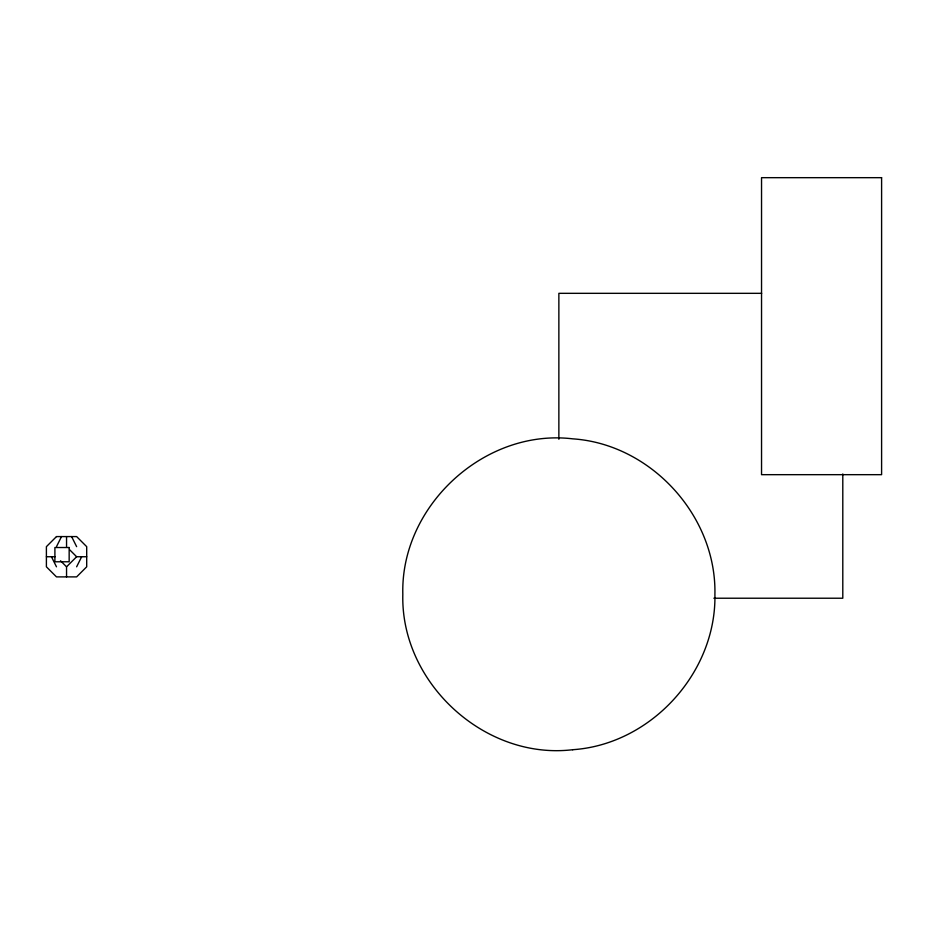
<?xml version="1.0" encoding="UTF-8"?>
<svg xmlns="http://www.w3.org/2000/svg" width="928" height="928" viewBox="0 0 928 928"><rect width="100%" height="100%" fill="white"/><g stroke="black" fill="none" stroke-linecap="round" stroke-linejoin="round"><path stroke-width="1.39" d="M56.48 546.662L61.515 536.581M76.63 566.811L81.664 556.742M66.549 576.891L66.549 566.811L76.63 556.742L86.698 556.742M572.878 749.696C651.073 744.384 716.544 672.522 714.908 594.268C716.544 516.026 651.073 444.164 572.878 438.851L572.808 438.851C484.613 428.202 400.444 505.888 402.822 594.268C400.444 682.66 484.636 760.357 572.831 749.696L572.808 749.696M761.668 293.329L558.865 293.329L558.865 439.269M46.4 556.742L55.042 556.742M713.864 598.224L842.798 598.224L842.798 473.953M69.577 549.689L76.63 556.742M60.506 560.767L66.549 566.811M71.595 536.581L76.63 546.662M51.434 556.742L56.48 566.811M66.549 536.581L66.549 546.662M56.48 536.581L46.4 546.662L46.4 566.811L56.48 576.891L76.63 576.891L86.698 566.811L86.698 546.662L76.63 536.581L56.48 536.581M881.6 177.677L761.54 177.677L761.54 474.672L881.6 474.672L881.6 177.677M69.159 547.52L54.903 547.52L54.903 561.776L69.159 561.776L69.159 547.52"/></g></svg>
